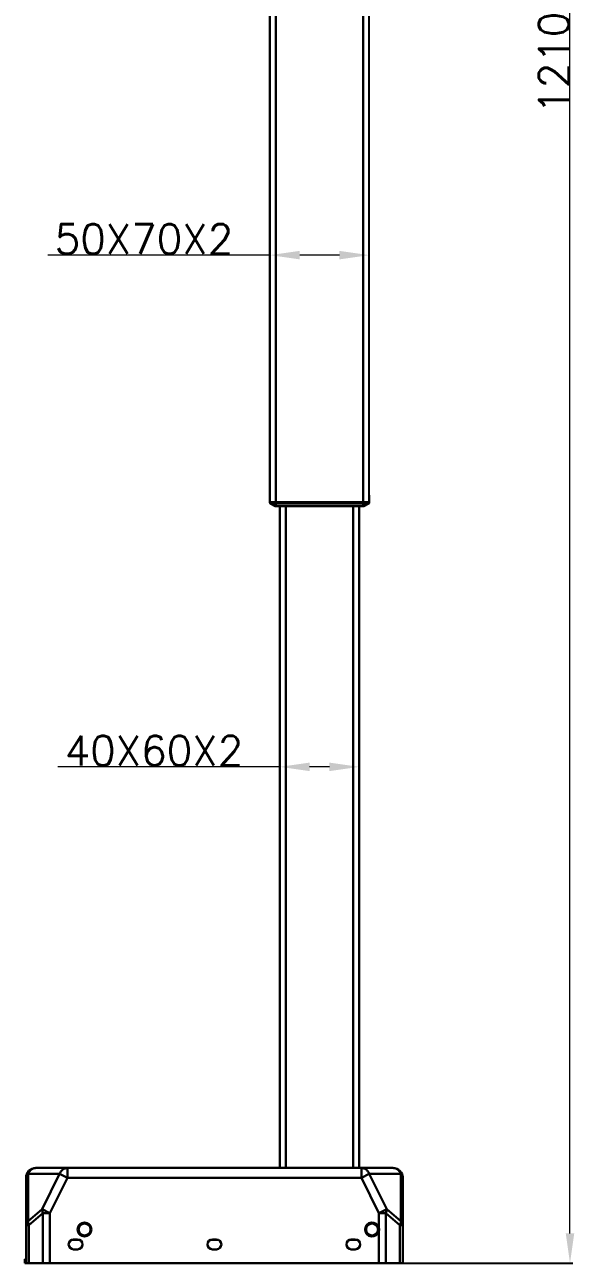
# Model space of a CAD drawing. Extents: x -843 to 161, y 112 to 1680.
# Drawn here: x -116 to 161, y 470 to 1094 of the extents above; entities that cross this region are included whole.
import ezdxf

# ---------------------------------------------------------------- set-up
doc = ezdxf.new("R2010")
doc.units = 0
doc.header["$LTSCALE"] = 23.1
doc.header["$PDMODE"] = 3
doc.header["$PDSIZE"] = 0.3125
doc.layers.get('0').update_dxf_attribs({"linetype": 'CONTINUOUS'})
doc.layers.get('Defpoints').update_dxf_attribs({"linetype": 'CONTINUOUS'})
for name, color, linetype in [('PRT0004_1_1_DXF_CONTINUOUS_LINE', 7, 'CONTINUOUS'), ('PRT0005_1_1_DXF_CONTINUOUS_LINE', 7, 'CONTINUOUS'), ('PRT0007_1_1_DXF_CONTINUOUS_LINE', 7, 'CONTINUOUS'), ('PRT1225_1_1_DXF_CONTINUOUS_LINE', 7, 'CONTINUOUS'), ('PRT1228_1_1_DXF_CONTINUOUS_LINE', 7, 'CONTINUOUS')]:
    doc.layers.add(name, color=color, linetype=linetype)
doc.styles.get("Standard").update_dxf_attribs({"font": 'romans.shx', "height": 15})
doc.dimstyles.get("Standard").update_dxf_attribs({"dimtxt": 15, "dimasz": 15, "dimexe": 1.5, "dimexo": 0, "dimtad": 1, "dimdsep": 46, "dimtxsty": 'Standard', "dimblk": '_ARROW_FILLED', "dimcen": 0.09, "dimadec": 0, "dimazin": 2, "dimtol": 1, "dimtp": 0.01, "dimtm": 0.01, "dimtfac": 1, "dimtofl": 0, "dimtmove": 0, "dimatfit": 3, "dimldrblk": '_ARROW_FILLED', "dimfxl": 1, "dimtolj": 1, "dimlwd": 15, "dimarcsym": 0})

# ---------------------------------------------------------------- blocks, each defined once
blk = doc.blocks.new('_ARROW_FILLED')
at = {"color": 0, "linetype": 'ByBlock'}
blk.add_solid([(0, 0), (-1, 0.143), (-1, -0.143)], dxfattribs=at)
blk = doc.blocks.new('*D67')
at = {"color": 0, "linetype": 'ByBlock', "lineweight": 15}
for p, q in [((12.46, 720.3), (-99.5, 720.3)), ((37.46, 720.3), (27.46, 720.3))]:
    blk.add_line(p, q, dxfattribs=at)
at = {"color": 0, "lineweight": -2}
for p, q in [((12.46, 703.16), (12.46, 721.8)), ((52.46, 703.16), (52.46, 721.8))]:
    blk.add_line(p, q, dxfattribs=at)
at = {"layer": 'Defpoints', "color": 0}
for p in [(12.46, 720.3), (12.46, 703.16), (52.46, 703.16)]:
    blk.add_point(p, dxfattribs=at)
at = {"color": 0, "lineweight": 15, "xscale": 15, "yscale": 15, "zscale": 15, "rotation": 180}
blk.add_blockref('_ARROW_FILLED', (12.46, 720.3), dxfattribs=at)
at = {"color": 0, "lineweight": 15, "xscale": 15, "yscale": 15, "zscale": 15}
blk.add_blockref('_ARROW_FILLED', (52.46, 720.3), dxfattribs=at)
at = {"color": 0, "insert": (-51.02, 728.43), "char_height": 15, "attachment_point": 5}
blk.add_mtext('\\A1;40X60X2', dxfattribs=at)
blk = doc.blocks.new('*D71')
at = {"color": 0, "linetype": 'ByBlock', "lineweight": 15}
for p, q in [((7.46, 978.18), (-104.5, 978.18)), ((42.46, 978.18), (22.46, 978.18))]:
    blk.add_line(p, q, dxfattribs=at)
at = {"color": 0, "lineweight": -2}
for p, q in [((7.46, 926.35), (7.46, 979.68)), ((57.46, 926.35), (57.46, 979.68))]:
    blk.add_line(p, q, dxfattribs=at)
at = {"layer": 'Defpoints', "color": 0}
for p in [(7.46, 978.18), (7.46, 926.35), (57.46, 926.35)]:
    blk.add_point(p, dxfattribs=at)
at = {"color": 0, "lineweight": 15, "xscale": 15, "yscale": 15, "zscale": 15, "rotation": 180}
blk.add_blockref('_ARROW_FILLED', (7.46, 978.18), dxfattribs=at)
at = {"color": 0, "lineweight": 15, "xscale": 15, "yscale": 15, "zscale": 15}
blk.add_blockref('_ARROW_FILLED', (57.46, 978.18), dxfattribs=at)
at = {"color": 0, "insert": (-56.02, 986.3), "char_height": 15, "attachment_point": 5}
blk.add_mtext('\\A1;50X70X2', dxfattribs=at)
blk = doc.blocks.new('*D73')
at = {"color": 0, "lineweight": -2}
for p, q in [((16.99, 1680.15), (160.23, 1680.15)), ((16.99, 470.15), (160.23, 470.15))]:
    blk.add_line(p, q, dxfattribs=at)
at = {"color": 0, "linetype": 'ByBlock', "lineweight": 15}
blk.add_line((158.73, 485.15), (158.73, 1665.15), dxfattribs=at)
at = {"layer": 'Defpoints', "color": 0}
for p in [(16.99, 1680.15), (158.73, 1680.15), (16.99, 470.15)]:
    blk.add_point(p, dxfattribs=at)
at = {"color": 0, "lineweight": 15, "xscale": 15, "yscale": 15, "zscale": 15}
for p, rotation in [((158.73, 1680.15), 90), ((158.73, 470.15), 270)]:
    blk.add_blockref('_ARROW_FILLED', p, dxfattribs=dict(at, rotation=rotation))
at = {"color": 0, "insert": (150.6, 1075.15), "char_height": 15, "attachment_point": 5, "rotation": 90}
blk.add_mtext('\\A1;1210', dxfattribs=at)

msp = doc.modelspace()

# ---------------------------------------------------------------- linework, layer by layer
at = {"lineweight": 30}
for p, q in [((7.464, 857.155), (7.464, 1178.191)), ((10.464, 857.155), (10.464, 1178.191)), ((54.464, 857.155), (54.464, 1178.191)), ((12.464, 521.655), (12.464, 851.691)), ((15.464, 521.655), (15.464, 851.691)), ((49.464, 521.655), (49.464, 851.691)), ((52.464, 521.655), (52.464, 851.691))]:
    msp.add_line(p, q, dxfattribs=at)
msp.add_line((57.464, 855.244), (57.464, 1178.191))
at = {"layer": 'PRT0004_1_1_DXF_CONTINUOUS_LINE', "color": 7, "linetype": 'Continuous', "lineweight": 30}
for p, q in [((7.464, 857.155), (7.464, 853.333)), ((10.464, 851.691), (10.464, 857.155)), ((54.464, 857.155), (54.464, 853.333)), ((57.464, 853.333), (57.464, 857.155)), ((57.464, 853.655), (7.464, 853.655))]:
    msp.add_line(p, q, dxfattribs=at)
at = {"layer": 'PRT0005_1_1_DXF_CONTINUOUS_LINE', "color": 7, "linetype": 'Continuous', "lineweight": 30}
for p, q in [((7.464, 853.655), (57.464, 853.655)), ((7.464, 853.655), (7.464, 853.333)), ((57.464, 853.333), (7.464, 853.333)), ((7.62, 853.069), (57.308, 853.069)), ((7.62, 853.069), (10.147, 851.691)), ((54.781, 851.691), (10.147, 851.691)), ((54.638, 851.655), (10.29, 851.655)), ((10.464, 851.655), (10.464, 853.655)), ((54.464, 853.655), (54.464, 851.655)), ((54.781, 851.691), (57.308, 853.069)), ((57.464, 853.333), (57.464, 853.655))]:
    msp.add_line(p, q, dxfattribs=at)
for centre, start, end in [((7.764, 853.333), 180, 241.38954), ((10.29, 851.955), 241.38954, 270), ((54.638, 851.955), 270, 298.61046), ((57.164, 853.333), 298.61046, 0)]:
    msp.add_arc(centre, 0.3, start, end, dxfattribs=at)
at = {"layer": 'PRT0007_1_1_DXF_CONTINUOUS_LINE', "color": 7, "linetype": 'Continuous', "lineweight": 30}
for p, q in [((12.464, 521.655), (12.464, 518.155)), ((15.464, 518.155), (15.464, 521.655)), ((49.464, 521.655), (49.464, 518.155)), ((52.464, 518.155), (52.464, 521.655))]:
    msp.add_line(p, q, dxfattribs=at)
at = {"layer": 'PRT1225_1_1_DXF_CONTINUOUS_LINE', "color": 7, "linetype": 'Continuous', "lineweight": 30}
for p, q in [((69.464, 518.155), (-110.536, 518.155)), ((-94.615, 513.155), (-94.615, 518.155)), ((53.543, 518.155), (53.543, 513.155)), ((-115.536, 470.155), (-115.536, 513.155)), ((-98.597, 515.146), (-114.518, 515.146)), ((-114.518, 515.146), (-114.518, 491.385)), ((-98.597, 515.146), (-107.447, 497.446)), ((-94.615, 513.155), (-103.465, 495.455)), ((-98.597, 515.146), (-94.615, 513.155)), ((-94.615, 513.155), (53.543, 513.155)), ((53.543, 513.155), (57.525, 515.146)), ((62.393, 495.455), (53.543, 513.155)), ((73.446, 515.146), (57.525, 515.146)), ((66.375, 497.446), (57.525, 515.146)), ((73.446, 491.385), (73.446, 515.146)), ((74.464, 470.155), (74.464, 513.155)), ((-114.518, 491.385), (-107.447, 497.446)), ((-107, 495.455), (-114.072, 489.394)), ((-103.465, 495.455), (-107.447, 497.446)), ((-107, 495.455), (-103.465, 495.455)), ((-107, 495.455), (-107, 470.155)), ((-103.465, 470.155), (-103.465, 495.455)), ((66.375, 497.446), (62.393, 495.455)), ((62.393, 495.455), (65.928, 495.455)), ((62.393, 495.455), (62.393, 487.856)), ((65.928, 470.155), (65.928, 495.455)), ((73, 489.394), (65.928, 495.455)), ((66.375, 497.446), (73.446, 491.385)), ((-115.536, 489.394), (-114.072, 489.394)), ((-114.072, 470.155), (-114.072, 489.394)), ((62.393, 487.856), (61.903, 487.756)), ((61.964, 487.155), (62.472, 487.155)), ((73, 489.394), (74.464, 489.394)), ((73, 489.394), (73, 470.155)), ((-91.536, 482.155), (-89.536, 482.155)), ((-21.536, 482.155), (-19.536, 482.155)), ((48.464, 482.155), (50.464, 482.155)), ((61.903, 486.553), (62.393, 486.453)), ((62.393, 486.453), (62.393, 470.155)), ((-89.536, 477.155), (-91.536, 477.155)), ((-19.536, 477.155), (-21.536, 477.155)), ((50.464, 477.155), (48.464, 477.155)), ((74.464, 470.155), (-115.536, 470.155))]:
    msp.add_line(p, q, dxfattribs=at)
for centre, radius in [((-86.036, 487.155), 3.5), ((-86.036, 487.155), 3), ((58.964, 487.155), 3)]:
    msp.add_circle(centre, radius, dxfattribs=at)
for centre, radius, start, end in [((-110.536, 513.155), 5, 90, 180), ((-110.532, 514.342), 3.812, 90.053898, 104.209997), ((69.464, 513.155), 5, 0, 90), ((69.46, 514.342), 3.812, 75.790003, 89.946103), ((58.964, 487.155), 3.5, 11.56586, 348.434135), ((59.297, 487.153), 3.175, 0.035459, 12.805948), ((59.297, 487.157), 3.175, 347.193883, 359.964408), ((-91.536, 479.655), 2.5, 90, 270), ((-89.536, 479.655), 2.5, 270, 90), ((-21.536, 479.655), 2.5, 90, 270), ((-19.536, 479.655), 2.5, 270, 90), ((48.464, 479.655), 2.5, 90, 270), ((50.464, 479.655), 2.5, 270, 90)]:
    msp.add_arc(centre, radius, start, end, dxfattribs=at)
for points, knots in [([(-114.518, 515.146), (-114.256, 515.843), (-113.459, 517.11), (-112.145, 517.867), (-111.468, 518.038)], [0, 0, 0, 0, 0.5161865, 1, 1, 1, 1]), ([(-94.615, 518.155), (-95.035, 518.155), (-95.892, 518.009), (-97.051, 517.378), (-97.999, 516.399), (-98.433, 515.581), (-98.597, 515.146)], [0, 0, 0, 0, 0.2381705, 0.4822982, 0.7361194, 1, 1, 1, 1]), ([(57.525, 515.146), (57.361, 515.581), (56.927, 516.399), (55.979, 517.378), (54.82, 518.009), (53.963, 518.155), (53.543, 518.155)], [0, 0, 0, 0, 0.2638806, 0.5177018, 0.7618295, 1, 1, 1, 1]), ([(70.396, 518.038), (71.073, 517.867), (72.387, 517.11), (73.184, 515.843), (73.446, 515.146)], [0, 0, 0, 0, 0.4838135, 1, 1, 1, 1]), ([(-115.536, 513.155), (-115.536, 513.515), (-115.332, 514.286), (-114.822, 514.882), (-114.518, 515.146)], [0, 0, 0, 0, 0.4727664, 1, 1, 1, 1]), ([(73.446, 515.146), (73.75, 514.882), (74.26, 514.286), (74.464, 513.515), (74.464, 513.155)], [0, 0, 0, 0, 0.5272336, 1, 1, 1, 1]), ([(-107.447, 497.446), (-107.448, 497.289), (-107.407, 496.606), (-107.207, 495.938), (-107, 495.455)], [0, 0, 0, 0, 0.2305439, 1, 1, 1, 1]), ([(65.928, 495.455), (66.001, 495.624), (66.243, 496.262), (66.378, 496.948), (66.375, 497.446)], [0, 0, 0, 0, 0.2696215, 1, 1, 1, 1]), ([(-114.518, 491.385), (-114.822, 491.122), (-115.332, 490.526), (-115.536, 489.755), (-115.536, 489.394)], [0, 0, 0, 0, 0.5271687, 1, 1, 1, 1]), ([(-114.072, 489.394), (-114.144, 489.563), (-114.387, 490.201), (-114.521, 490.887), (-114.518, 491.385)], [0, 0, 0, 0, 0.2696217, 1, 1, 1, 1]), ([(73.446, 491.385), (73.447, 491.228), (73.407, 490.545), (73.207, 489.877), (73, 489.394)], [0, 0, 0, 0, 0.2305436, 1, 1, 1, 1]), ([(74.464, 489.394), (74.464, 489.755), (74.26, 490.526), (73.75, 491.122), (73.446, 491.385)], [0, 0, 0, 0, 0.4728313, 1, 1, 1, 1])]:
    msp.add_open_spline(points, degree=3, knots=knots, dxfattribs=at)
at = {"layer": 'PRT1228_1_1_DXF_CONTINUOUS_LINE', "color": 7, "linetype": 'Continuous', "lineweight": 30}
for p, q in [((-92.375, 482.005), (-88.697, 482.005)), ((-22.375, 482.005), (-18.697, 482.005)), ((47.625, 482.005), (51.303, 482.005)), ((-116.171, 472.155), (-115.536, 472.155)), ((-116.171, 470.155), (-116.171, 472.155)), ((72.213, 470.155), (-116.171, 470.155))]:
    msp.add_line(p, q, dxfattribs=at)

# ---------------------------------------------------------------- dimensions: what is measured, and where the dimension line sits
dim = msp.add_linear_dim(base=(158.727, 1680.155), p1=(16.989, 470.155), p2=(16.989, 1680.155), angle=90, dimstyle='Standard', override={"dimpost": '<>', "dimblk": '_ARROW_FILLED', "dimtol": 0})
dim.commit()
dim.dimension.update_dxf_attribs({"geometry": '*D73', "text_midpoint": (150.602, 1075.155)})
for base, p1, p2, text, picture, middle in [((7.464, 978.177), (57.464, 926.354), (7.464, 926.354), '<>X70X2', '*D71', (-56.018, 986.302)), ((12.464, 720.3), (52.464, 703.158), (12.464, 703.158), '<>X60X2', '*D67', (-51.018, 728.425))]:
    dim = msp.add_linear_dim(base=base, p1=p1, p2=p2, text=text, dimstyle='Standard', override={"dimgap": 0.625, "dimtad": 1, "dimjust": 0, "dimdec": 2, "dimlfac": 1, "dimpost": '<>', "dimse1": 0, "dimse2": 0, "dimsd1": 0, "dimsd2": 0, "dimtol": 0, "dimlim": 0, "dimtofl": 0})
    dim.commit()
    dim.dimension.update_dxf_attribs({"geometry": picture, "text_midpoint": middle})

doc.saveas('drawing.dxf')
